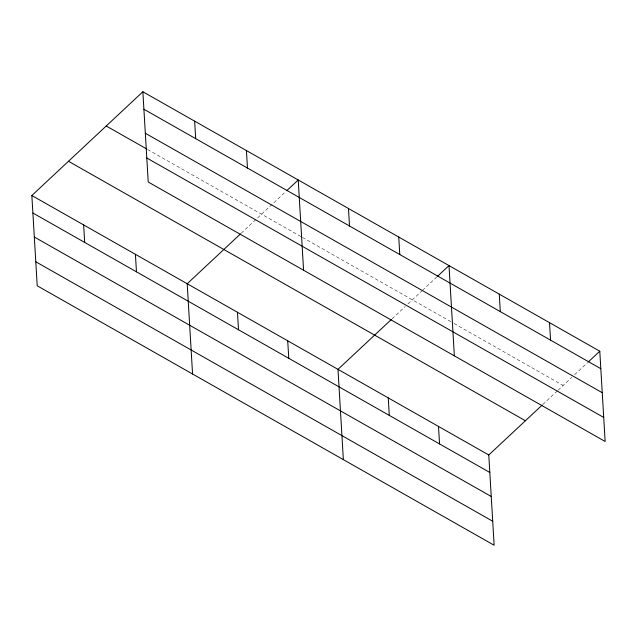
<?xml version="1.0" encoding="UTF-8"?>
<svg xmlns="http://www.w3.org/2000/svg" width="637" height="637" viewBox="0 0 637 637"><rect width="100%" height="100%" fill="white"/><g stroke="black" fill="none" stroke-linecap="round" stroke-linejoin="round"><path stroke-width="0.48" stroke-dasharray="3.19 2.39" d="M241.256 233.206L286.005 191.379M392.042 318.834L405.108 306.62M408.014 303.905L421.702 291.101M422.427 290.432L436.791 276.999M542.828 404.455L557.343 390.879M558.076 390.202L571.771 377.399M574.646 374.707L587.577 362.62M147.657 149.52L301.62 236.948M302.471 237.426L453.257 323.055M454.109 323.532L563.156 385.457"/><path stroke-width="0.96" d="M542.103 405.132L488.778 454.985L494.137 545.248L37.217 285.79L31.85 195.519L142.863 91.752L599.783 351.21L605.15 441.481L148.222 182.015L142.863 91.752M240.531 233.89L187.206 283.736L192.565 374.007M286.722 190.71L298.22 179.968L303.578 270.231M391.317 319.511L337.992 369.364L343.351 459.627M437.508 276.331L449.005 265.589L454.364 355.852M588.293 361.951L599.783 351.21M143.898 109.238L600.826 368.696M145.332 133.252L602.252 392.711M106.228 125.991L146.797 149.026M146.797 158L603.725 417.458M68.485 161.28L525.406 420.738M31.85 195.519L488.778 454.985M32.885 213.013L489.813 472.471M34.318 237.028L491.238 496.486M35.783 261.775L492.712 521.233M549.524 322.664L550.567 340.15M499.265 294.127L500.3 311.612M438.511 426.44L439.554 443.925M398.738 237.044L399.781 254.529M388.252 397.902L389.287 415.388M348.479 208.506L349.514 225.992M287.725 340.819L288.768 358.305M246.431 150.563L247.475 168.049M237.466 312.281L238.509 329.767M194.643 121.157L195.686 138.643M135.418 254.33L136.461 271.824M83.638 224.925L84.673 242.418"/></g></svg>
